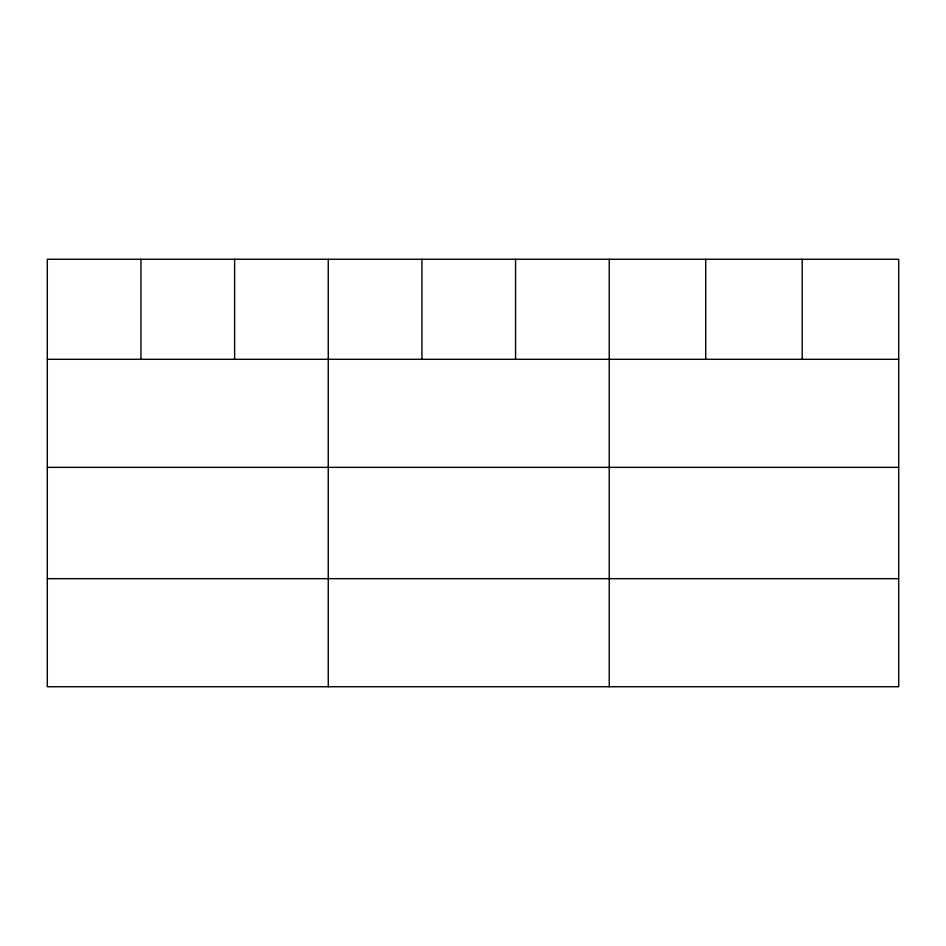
<?xml version="1.0" encoding="UTF-8"?>
<svg xmlns="http://www.w3.org/2000/svg" width="946" height="946" viewBox="0 0 946 946"><rect width="100%" height="100%" fill="white"/><g stroke="black" fill="none" stroke-linecap="round" stroke-linejoin="round"><path stroke-width="1.42" d="M898.7 467.348L898.7 259.263L47.3 259.263L47.3 686.737L898.7 686.737L898.7 467.348L47.3 467.348M47.3 359.303L898.7 359.303M47.3 578.68L898.7 578.68M802.208 259.263L802.208 359.303M705.716 259.263L705.716 359.303M609.224 259.263L609.224 686.737M515.57 259.263L515.57 359.303M421.916 259.263L421.916 359.303M328.262 259.263L328.262 686.737M234.608 259.263L234.608 359.303M140.954 259.263L140.954 359.303"/></g></svg>
